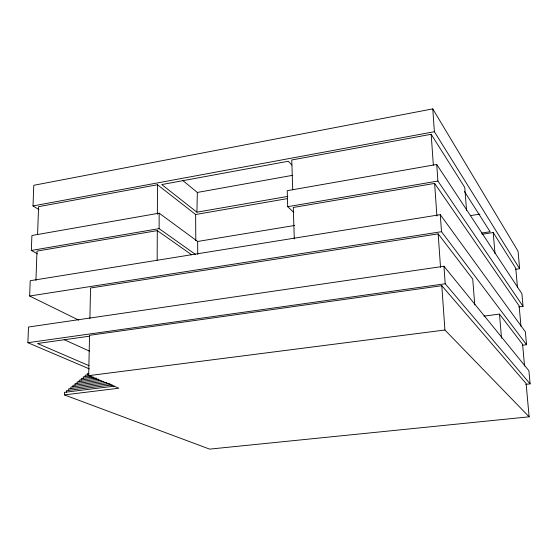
<?xml version="1.0" encoding="UTF-8"?>
<svg xmlns="http://www.w3.org/2000/svg" width="558" height="558" viewBox="0 0 558 558"><rect width="100%" height="100%" fill="white"/><g stroke="black" fill="none" stroke-linecap="round" stroke-linejoin="round"><path stroke-width="0.84" d="M157.168 260.098L157.293 230.614L36.981 251.093L35.935 280.437M157.363 214.328L157.482 184.74L38.579 206.669L37.581 234.43M195.642 254.546L159.107 228.641L159.163 213.163L31.904 235.504L31.346 250.451L37.435 253.834M287.858 196.381L196.918 212.186L197.337 192.454L182.578 180.325M83.233 378.526L83.268 376.88L90.954 375.897M85.248 376.859L85.283 375.22L88.687 374.781M87.25 375.206L87.285 373.574L89.008 373.351M64.414 394.897L118.84 388.201L88.666 375.66L89.538 335.316L441.81 285.703L526.117 383.534L529.117 416.812L209.634 449.12L64.414 394.897L64.484 392.33L114.557 386.129M89.894 318.562L90.556 287.991L438.17 233.865L472.731 279.084L474.76 304.954M77.102 383.583L77.144 381.916L98.682 379.189M79.159 381.888L79.201 380.228L96.381 378.045M81.203 380.2L81.245 378.547L93.235 377.02M70.838 388.759L70.88 387.071L106.815 382.565M72.938 387.022L72.979 385.341L103.69 381.477M75.03 385.299L75.072 383.625L100.998 380.354M66.583 392.267L66.632 390.565L112.249 384.894M68.718 390.502L68.76 388.807L109.954 383.674M89.315 368.88L27.9 342.71L28.486 327.023L443.959 266.25L528.907 370.728L530.1 383.862L525.769 384.343M78.734 320.139L29.644 296.026L30.216 280.716L440.29 214.663L525.371 331.843L526.543 344.718L522.218 345.242M38.941 209.613L33.006 205.944L33.78 185.291L432.764 108.88L518.04 251.219L519.631 268.726L515.341 269.34M33.006 205.944L434.389 131.716L519.631 268.726M466.551 210.359L464.765 187.474L431.174 134.283L291.757 159.986L292.713 189.804M197.337 192.454L292.804 175.289M293.71 212.375L287.712 206.683L287.224 190.69L436.719 164.45L521.904 293.724L523.048 306.349L518.752 306.914M157.482 184.74L195.642 214.509L287.398 198.62M31.346 250.451L159.107 228.641M287.712 206.683L437.897 181.043L523.048 306.349M520.977 326.332L519.142 305.903L434.626 183.408L293.278 207.464L294.289 238.95M159.163 213.163L197.658 241.461L294.603 225.481M470.478 215.618L479.929 214.112M29.644 296.026L441.497 231.703L526.543 344.718M481.547 233.07L490.112 231.751L464.465 191.513M482.056 234.255L493.216 232.54L515.752 268.231L517.461 287.224M27.9 342.71L445.2 283.764L530.1 383.862M89.224 336.23L37.526 343.498L89.05 365.692M483.967 316.128L499.487 314.098L522.595 344.335L524.548 366.041M88.666 375.66L444.921 330.008L529.117 416.812M64.149 339.669L89.44 351.115M157.293 230.614L191.687 254.818M196.918 212.186L161.771 184.559L288.305 161.248L291.89 165.008M493.216 232.54L495.016 253.723M499.487 314.098L501.523 338.183M432.764 108.88L434.389 131.716M436.719 164.45L437.897 181.043M440.29 214.663L441.497 231.703M443.959 266.25L445.2 283.764M431.174 134.283L433.343 165.168M434.626 183.408L436.914 216.037M438.17 233.865L440.527 267.408M441.81 285.703L444.921 330.008M197.658 241.461L197.741 254.329M195.642 214.509L195.795 240.638"/></g></svg>
